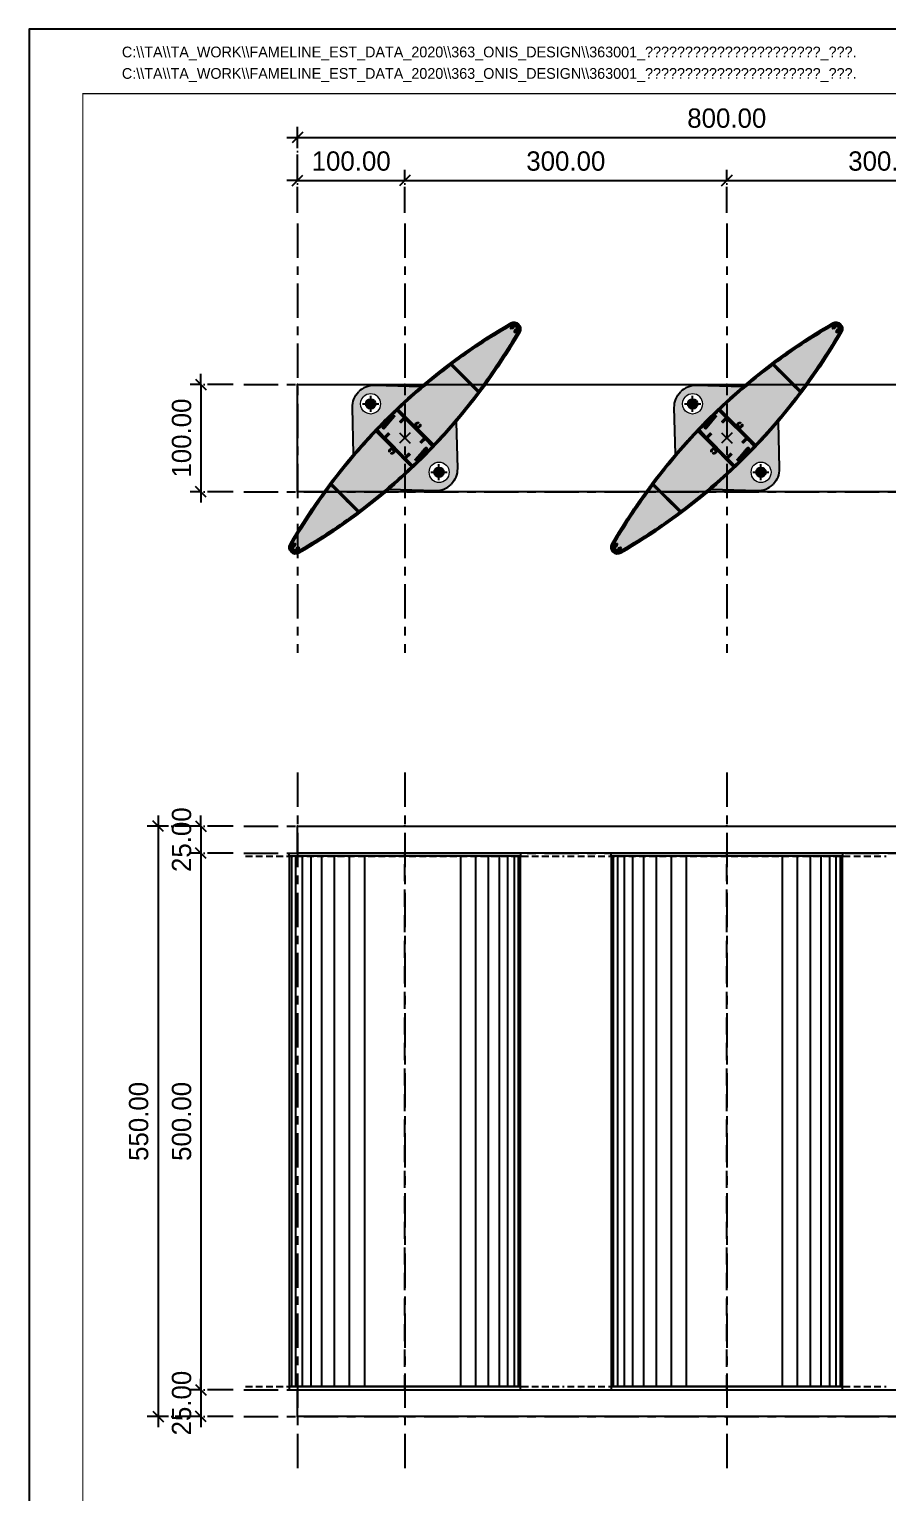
# Model space of a CAD drawing. Header units: millimetres. Extents: x -244126 to 368105, y -173968 to 259060.
# Drawn here: x -202266 to -201466, y 232754 to 234118 of the extents above; entities that cross this region are included whole.
import ezdxf
from ezdxf.enums import TextEntityAlignment as Align

# ---------------------------------------------------------------- set-up
doc = ezdxf.new("R2010")
doc.units = ezdxf.units.MM
doc.header["$MEASUREMENT"] = 0
for name, pattern in [('005_GG_TA_LINE', [13.75, 5, -1.25, 1.25, -1.25, 5]), ('ACAD_ISO04W100', [30, 24, -3, 0, -3]), ('CENTER', [2, 1.25, -0.25, 0.25, -0.25]), ('HIDDEN', [9.524999999999999, 6.35, -3.175]), ('TA_GL_032.00000', [88, 32, -8, 8, -8, 32]), ('TA_HL_003.00000', [19.5, 10.65, -8.85])]:
    doc.linetypes.add(name, pattern=pattern)
for name, color, linetype in [('000 - GRID', 8, 'CENTER'), ('000 - H A T C H', 8, 'Continuous'), ('000 - H I D D E N', 7, 'Continuous'), ('000 - L I N E 0.1', 1, 'Continuous'), ('000 - T E X T', 4, 'Continuous'), ('000 - TITLEBLOCK', 4, 'Continuous'), ('000 - WIPEOUT', 250, 'Continuous'), ('001 - ASCESSORIES', 1, 'Continuous'), ('002 - STRUCTURAL STEEL', 4, 'Continuous'), ('A03_SUN LOUVER', 7, 'Continuous'), ('A04_TUBE SERIES', 7, 'Continuous')]:
    doc.layers.add(name, color=color, linetype=linetype)
doc.styles.add('Cetury Gothic', font='GOTHIC.TTF')
doc.styles.add('CORDIA', font='cordia.shx')
doc.styles.add('TA', font='Cordia New.ttf', dxfattribs={"height": 4.5})
doc.dimstyles.new('DIM E-E', dxfattribs={"dimscale": 2, "dimtxt": 0.18, "dimasz": 0.1, "dimexe": 0.1, "dimexo": 0.1, "dimgap": 0.09, "dimtad": 1, "dimtoh": 1, "dimzin": 0, "dimdsep": 46, "dimtxsty": 'CORDIA', "dimblk": 'OBLIQUE', "dimcen": 0.1, "dimdle": 0.1, "dimclrd": 40, "dimclre": 140, "dimclrt": 3, "dimadec": 0, "dimazin": 0, "dimtfac": 1, "dimtix": 1, "dimtmove": 2, "dimatfit": 3, "dimfxl": 1, "dimtolj": 1, "dimtzin": 0, "dimarcsym": 0})

# ---------------------------------------------------------------- blocks, each defined once
blk = doc.blocks.new('A$Cfd196da9')
at = {"color": 0, "linetype": 'ByBlock', "const_width": 0.1}
blk.add_lwpolyline([(-143.5, -98.00000000003524), (96.5, -98.00000000003524), (96.5, 98.99999999999818), (-143.5, 98.99999999999818)], close=True, dxfattribs=at)
blk = doc.blocks.new('*U1673')
at = {"linetype": '005_GG_TA_LINE'}
blk.add_point((250, 1184.999999999815), dxfattribs=at)
at = {"layer": '000 - L I N E 0.1', "color": 21, "linetype": 'Continuous'}
blk.add_lwpolyline([(71.1971339030606, 2100), (0, 2100), (0, 2028.802866096939)], dxfattribs=at)
at = {"layer": '000 - TITLEBLOCK', "color": 250}
blk.add_lwpolyline([(0, 0), (2970, 0), (2970, 2100), (0, 2100)], close=True, dxfattribs=at)
at = {"layer": '000 - T E X T', "color": 3, "xscale": 10, "yscale": 10, "zscale": 10}
blk.add_blockref('A$Cfd196da9', (1485, 1050), dxfattribs=at)
at = {"color": 4, "style": 'TA'}
blk.add_attdef('PAPER_SIZE', text='', height=12.50998367345766, dxfattribs=at).set_placement((2842.995067850788, 49.87028139448739), align=Align.MIDDLE_RIGHT)
blk.add_attdef('SCALE_SIZE', text='', height=12.50998367345766, dxfattribs=at).set_placement((2867.554201128914, 50.13082263313663), align=Align.MIDDLE_LEFT)
at = {"layer": '000 - T E X T', "color": 250, "style": 'TA'}
for tag, height, p in [('SUPERLINK', 10, (86.32317634900346, 2078.826699316296)), ('NAMEFILE', 10, (86.32317634900346, 2058.824493454349)), ('SC', 200, (16.81878784194168, 1876.05266127201))]:
    blk.add_attdef(tag, text='', height=height, dxfattribs=at).set_placement(p, align=Align.MIDDLE_LEFT)
at = {"layer": '000 - T E X T', "color": 4, "style": 'TA'}
for tag, height, p in [('NAME_JOB_1', 10, (2618.32502490668, 1691.250219992789)), ('NAME_JOB_2', 10, (2618.32502490668, 1669.433742874417)), ('NAME_PROJECT_1', 15, (2469.03275000479, 1594.845360615163)), ('NAME_PROJECT_2', 15, (2469.03275000479, 1557.845360615165)), ('NAME_PROJECT_3', 15, (2469.03275000479, 1520.845360615167)), ('CODE_VALUE_1', 9.5, (2605.742611941994, 1445.609880454931)), ('CODE_VALUE_2', 9.5, (2605.742611941994, 1415.609880454931)), ('PART_NAME_VALUE_1', 9.5, (2605.742611941994, 1379.371725649899)), ('PART_NAME_VALUE_2', 9.5, (2605.742611941994, 1349.371725649899)), ('PART_NAME_VALUE_3', 9.5, (2605.742611941994, 1319.371725649899)), ('MATTERIAL_VALUE_1', 18, (2609.784307075206, 1284.517467701721)), ('SPEC_VALUE', 18, (2609.784307075206, 1243.42055443356)), ('THICKNESS_VALUE', 18, (2609.784307075206, 1202.642230684746)), ('COATING_VALUE_1', 18, (2609.784307075206, 1162.501056879041)), ('COATING_VALUE_2', 18, (2609.784307075206, 1122.359883073336)), ('NAME_TITLE_1', 12, (2472.532750004793, 388.0866898310524)), ('NAME_TITLE_2', 12, (2472.532750004793, 354.7866898310531)), ('NAME_TITLE_3', 12, (2472.532750004793, 321.4866898310538)), ('DRAWING_NO1', 12, (2473.054355479308, 164.5768913194888)), ('DRAWING_NO2', 12, (2473.054355479308, 124.5724795955948))]:
    blk.add_attdef(tag, text='', height=height, dxfattribs=at).set_placement(p, align=Align.MIDDLE_LEFT)
for tag, p in [('NAME_DAFT', (2767.054879494062, 681.0803760391218)), ('NAME_CHECKED', (2767.054879494062, 612.9758482325178)), ('NAME_DESIGNER', (2767.054879494062, 546.0563036077792)), ('NAME_DESIGN_MGR', (2767.054879494062, 475.5818094374445))]:
    blk.add_attdef(tag, text='', height=18, dxfattribs=at).set_placement(p, align=Align.MIDDLE_CENTER)
for tag, p, height in [('REV', (2767.631510525644, 251.2497692452098), 18.7649755101865), ('NAME_REMARK', (276.4294988200709, 86.51984632989297), 20)]:
    blk.add_attdef(tag, p, '', height=height, dxfattribs=at)
at = {"layer": '000 - T E X T', "color": 4, "style": 'Cetury Gothic'}
for tag, p in [('SHEET_NO.', (2807.894714310223, 169.9887181451186)), ('TOTAL_SHEET_NO.', (2804.829214300662, 88.19920715664921))]:
    blk.add_attdef(tag, text='', height=18, dxfattribs=at).set_placement(p, align=Align.CENTER)
blk = doc.blocks.new('*U4345')
at = {"color": 0}
blk.add_wipeout([(-107.752821345, 6.536993168992922e-13), (107.75282134499989, 6.536993168992922e-13), (107.75282134499989, 494.0000000000001), (-107.752821345, 494.0000000000001)], dxfattribs=at).dxf.layer = '000 - WIPEOUT'
at = {"layer": '000 - H I D D E N', "linetype": 'HIDDEN', "ltscale": 2.5}
blk.add_line((0, -29.17397355432513), (0, 523.1739735543251), dxfattribs=at)
at = {"layer": '001 - ASCESSORIES', "color": 0}
for points in [[(-107.752821345, 497), (107.752821345, 497), (107.752821345, 494), (-107.752821345, 494)], [(-107.752821345, -3), (107.752821345, -3), (107.752821345, 0), (-107.752821345, 9.494467844613544e-16)]]:
    blk.add_lwpolyline(points, close=True, dxfattribs=at)
at = {"layer": 'A03_SUN LOUVER', "color": 8}
for p, q in [((-105.752821345, 494), (-105.752821345, 1.295098541609561e-14)), ((-101.752821345, 494), (-101.752821345, 1.246112669643667e-14)), ((-95.752821345, 494), (-95.75282134500003, 1.172633861694826e-14)), ((-87.752821345, 494), (-87.75282134500003, 1.074662117763038e-14)), ((-77.752821345, 494), (-77.75282134500003, 9.521974378483025e-15)), ((-65.752821345, 494), (-65.75282134500003, 7.627193749789425e-15)), ((-51.752821345, 494), (-51.75282134500003, 5.416616349646891e-15)), ((-37.752821345, 494), (-37.75282134500003, 5.416616349646891e-15)), ((51.75282134500002, 494), (51.75282134500003, -9.212763510530194e-16)), ((65.75282134500003, 494), (65.75282134500003, -4.252044697167799e-16)), ((77.752821345, 494), (77.752821345, 0)), ((87.752821345, 494), (87.752821345, 0)), ((95.752821345, 494), (95.752821345, 0)), ((101.752821345, 494), (101.752821345, 0)), ((105.752821345, 494), (105.752821345, 0))]:
    blk.add_line(p, q, dxfattribs=at)
at = {"layer": 'A03_SUN LOUVER', "color": 0}
blk.add_lwpolyline([(-107.752821345, 9.494467844613544e-16), (107.752821345, 0), (107.752821345, 494), (-107.752821345, 494)], close=True, dxfattribs=at)
at = {"layer": 'Defpoints', "color": 250, "linetype": 'HIDDEN'}
for p, q in [((-148.4221927641624, 494), (148.4221927641624, 494)), ((-148.4221927641624, 9.494467844613544e-16), (148.4221927641624, 0))]:
    blk.add_line(p, q, dxfattribs=at)
blk = doc.blocks.new('*U4344')
at = {"color": 0}
blk.add_wipeout([(-107.7528213435944, 6.536993168992922e-13), (107.75282134359428, 6.536993168992922e-13), (107.75282134359428, 494.0000000000001), (-107.7528213435944, 494.0000000000001)], dxfattribs=at).dxf.layer = '000 - WIPEOUT'
at = {"layer": '000 - H I D D E N', "linetype": 'HIDDEN', "ltscale": 2.5}
blk.add_line((0, -29.17397355432513), (0, 523.1739735543251), dxfattribs=at)
at = {"layer": '001 - ASCESSORIES', "color": 0}
for points in [[(-107.7528213435944, 497), (107.7528213435944, 497), (107.7528213435944, 494), (-107.7528213435944, 494)], [(-107.7528213435944, -3), (107.7528213435944, -3), (107.7528213435944, 0), (-107.7528213435944, 9.494467842892169e-16)]]:
    blk.add_lwpolyline(points, close=True, dxfattribs=at)
at = {"layer": 'A03_SUN LOUVER', "color": 8}
for p, q in [((-105.7528213435944, 494), (-105.7528213435944, 1.295098541592348e-14)), ((-101.7528213435944, 494), (-101.7528213435944, 1.246112669626454e-14)), ((-95.75282134359439, 494), (-95.75282134359442, 1.172633861677612e-14)), ((-87.75282134359439, 494), (-87.75282134359442, 1.074662117745824e-14)), ((-77.75282134359439, 494), (-77.75282134359442, 9.521974378310887e-15)), ((-65.75282134359439, 494), (-65.75282134359442, 7.627193749617287e-15)), ((-51.75282134359439, 494), (-51.75282134359442, 5.416616349474753e-15)), ((-37.75282134359439, 494), (-37.75282134359442, 5.416616349474753e-15)), ((51.75282134359441, 494), (51.75282134359442, -9.212763510530194e-16)), ((65.75282134359442, 494), (65.75282134359442, -4.252044697167799e-16)), ((77.75282134359439, 494), (77.75282134359439, 0)), ((87.75282134359439, 494), (87.75282134359439, 0)), ((95.75282134359439, 494), (95.75282134359439, 0)), ((101.7528213435944, 494), (101.7528213435944, 0)), ((105.7528213435944, 494), (105.7528213435944, 0))]:
    blk.add_line(p, q, dxfattribs=at)
at = {"layer": 'A03_SUN LOUVER', "color": 0}
blk.add_lwpolyline([(-107.7528213435944, 9.494467842892169e-16), (107.7528213435944, 0), (107.7528213435944, 494), (-107.7528213435944, 494)], close=True, dxfattribs=at)
at = {"layer": 'Defpoints', "color": 250, "linetype": 'HIDDEN'}
for p, q in [((-148.4221927627568, 494), (148.4221927627568, 494)), ((-148.4221927627568, 9.494467842892169e-16), (148.4221927627568, 0))]:
    blk.add_line(p, q, dxfattribs=at)
blk = doc.blocks.new('000 - ASSCESSORIES_FAMELINE_AL.END_CAP_FOR_AF_300_TOP_VIEW_PART_1_of_4')
at = {"layer": '000 - H A T C H'}
h = blk.add_hatch(color=250, dxfattribs=at)
edge = h.paths.add_edge_path()
edge.add_line((44.26472835011374, 23.25153372617945), (14.52266582313227, 54.66245292382609))
edge.add_arc((-0.3262194707072616, 40.44413862827247), 20.55844974400425, 43.75724557493645, 89.09079801459133)
edge.add_line((0, 61), (0, 54.39999996224135))
edge.add_arc((0, 44.99999996876431), 9.399999993477032, -90, 90, ccw=False)
edge.add_line((0, 35.59999997528728), (0, 0))
edge.add_line((0, 0), (150, 0))
edge.add_arc((143.9253125867756, -0.05756107502707097), 6.074960118860481, 0.5428934427453079, 74.97374580631451)
edge.add_arc((5.427125415735645e-11, -536.1842101542244), 561.1842101368545, 74.97302848763162, 85.47596078445538)
at = {"layer": '001 - ASCESSORIES', "color": 0}
blk.add_lwpolyline([(150, 0, 0.3340455848577997), (145.5562401227216, 5.794662744228845, 0.04588564638147995), (44.26472835011373, 23.25153372617933), (14.52266582313314, 54.66245292382519, 0.2004257880829333), (0, 61)], format="xyb", dxfattribs=at)
at = {"layer": '001 - ASCESSORIES', "color": 8, "linetype": 'Continuous', "lineweight": 15}
for radius in [9.399999993477033, 4.499999996877314]:
    blk.add_arc((0, 44.99999996876431), radius, 270, 90, dxfattribs=at)
blk = doc.blocks.new('000 - ASSCESSORIES_FAMELINE_AL.END_CAP_FOR_AF_300_TOP_VIEW')
at = {"layer": '001 - ASCESSORIES', "color": 0}
blk.add_point((0, 0), dxfattribs=at)
at = {"layer": '001 - ASCESSORIES', "color": 0, "xscale": -1}
blk.add_blockref('000 - ASSCESSORIES_FAMELINE_AL.END_CAP_FOR_AF_300_TOP_VIEW_PART_1_of_4', (0, 0), dxfattribs=at)
at = {"layer": '001 - ASCESSORIES', "color": 0}
blk.add_blockref('000 - ASSCESSORIES_FAMELINE_AL.END_CAP_FOR_AF_300_TOP_VIEW_PART_1_of_4', (0, 0), dxfattribs=at)
at = {"layer": '001 - ASCESSORIES', "color": 0, "rotation": 180}
blk.add_blockref('000 - ASSCESSORIES_FAMELINE_AL.END_CAP_FOR_AF_300_TOP_VIEW_PART_1_of_4', (0, 0), dxfattribs=at)
at = {"layer": '001 - ASCESSORIES', "color": 0, "xscale": -1, "rotation": 180}
blk.add_blockref('000 - ASSCESSORIES_FAMELINE_AL.END_CAP_FOR_AF_300_TOP_VIEW_PART_1_of_4', (0, 0), dxfattribs=at)
blk = doc.blocks.new('000 - FAMELINE_AL.SUN_LV_AF_300_CUT_VIEW_PART_1_of_2')
at = {"layer": '000 - H A T C H'}
h = blk.add_hatch(dxfattribs=at)
h.set_pattern_fill('ANSI32', color=256, scale=0.1)
h.set_pattern_definition([(45, (1e-07, 0), (-0.6735192090801867, 0.6735192090801867), []), (45, (0.4490130999976489, 0), (-0.6735192090801867, 0.6735192090801867), [])])
edge = h.paths.add_edge_path()
edge.add_line((-12.69999989999709, -14.5), (-12.69999989999709, -22.96252179788644))
edge.add_arc((-12.39999989999619, -22.96252179788514), 0.3000000000009049, 180.0000000002476, 268.729579930849)
edge.add_arc((1.010724819394682e-07, 536.1842102674107), 559.5842103790587, 268.7295799305708, 269.2112908458474)
edge.add_arc((-7.700000101717837, -23.14700182279376), 0.1999999999846368, 269.2112906221153, 359.9999998045877)
edge.add_line((-7.500000101733201, -23.14700182347588), (-7.500000101733201, -21.33554905166602))
edge.add_arc((-7.300000101733083, -21.33554905166629), 0.2000000000001174, 94.99999999989979, 179.9999999999227, ccw=False)
edge.add_line((-7.317431250282277, -21.13631011204779), (6.384361544324896, -19.93755857253745))
edge.add_line((6.384361544324896, -19.93755857253745), (7.573502437872924, -19.93755857253745))
edge.add_arc((7.573502437872773, -20.13755857254167), 0.2000000000042164, 40.29714280170782, 89.99999999995669, ccw=False)
edge.add_arc((6.963341971657395, -20.65495996967756), 1.000000000185679, -102.31057074687902, 40.29714279829642, ccw=False)
edge.add_line((6.750131329593535, -21.63196622476607), (6.463341971552985, -21.13523248556703))
edge.add_line((6.463341971552985, -21.13523248556703), (-5.413028147479815, -22.17428023481989))
edge.add_arc((-5.40000010173248, -22.77413877649765), 0.599999999999801, 91.24418450716492, 271.0070075805223)
edge.add_line((-5.389455285913606, -23.37404610839076), (-0.6000001017317453, -23.80000011160882))
edge.add_arc((-0.6000001017549951, -24.40000011161049), 0.6000000000016641, -91.93687809869272, 89.99999999777981, ccw=False)
edge.add_arc((1.0000535155541e-07, 536.1842102123957), 561.1842103240335, 254.9671165591227, 269.93667071991433, ccw=False)
edge.add_arc((-143.9999998996585, -4.263800388132184e-12), 6.000000100977642, 105.0328834441222, 254.9671165619929, ccw=False)
edge.add_arc((1.003206904215403e-07, -536.1842102147752), 561.1842103264052, 90.0306457604641, 105.03288344091101, ccw=False)
edge.add_arc((-0.2999996984743082, 24.69991988105383), 0.3000000002147847, 4.1291173147328664e-08, 90.03064580192978, ccw=False)
edge.add_line((3.017404767684638e-07, 24.69991988127003), (3.017404767684638e-07, 24.20157889305665))
edge.add_arc((0.6000003017390402, 24.20157889305504), 0.5999999999985635, 179.9999999998463, 264.9177257110026)
edge.add_line((0.5468486145102022, 23.60393778156504), (4.182792874234258, 23.28057218916365))
edge.add_arc((4.137739819342601, 22.77399263906934), 0.5085790187658414, -85.0000000003829, 84.91772571131582, ccw=False)
edge.add_line((4.182065401465628, 22.26734891701381), (-6.163450113767646, 21.36223359109863))
edge.add_arc((-6.189596836592891, 21.66109200052944), 0.3000000000033566, 210.0000000003152, 275.0000000001255, ccw=False)
edge.add_line((-6.449404457730304, 21.51109200052633), (-7.422896813005388, 23.19723022065227))
edge.add_arc((-7.682704434144409, 23.04723022065147), 0.3000000000035955, 29.9999999997803, 90.78707816440158)
edge.add_arc((9.965100034037278e-08, -536.1842101817648), 559.584210293406, 90.78707816472217, 91.27042006943643)
edge.add_line((-12.40665125846939, 23.26244805454371), (-12.69999989999709, 14.5))
edge.add_arc((-12.399999899996, 14.50000000000182), 0.3000000000010914, 180.0000000003474, 270.0000000003474)
edge.add_line((-12.39999989999418, 14.20000000000073), (-7.799999899995634, 14.20000000000073))
edge.add_arc((-7.799999899996544, 14.10000000000127), 0.0999999999994543, -5.210836206970271e-10, 89.99999999947892, ccw=False)
edge.add_line((-7.699999899997089, 14.10000000000036), (-7.699999899997089, 12.80000000000109))
edge.add_arc((-7.799999899996544, 12.80000000000018), 0.0999999999994543, -89.99999999947892, 5.210836206970271e-10, ccw=False)
edge.add_line((-7.799999899995634, 12.70000000000073), (-12.39999989999418, 12.70000000000073))
edge.add_arc((-12.39999989999573, 12.39999999999936), 0.300000000001365, 89.99999999970484, 179.9999999996004)
edge.add_line((-12.69999989999709, 12.40000000000146), (-12.69999989999709, -12.39999999999964))
edge.add_arc((-12.39999989999509, -12.39999999999873), 0.3000000000020009, 180.0000000001737, 270.0000000001737)
edge.add_line((-12.39999989999418, -12.70000000000073), (-7.799999899995634, -12.69999999999891))
edge.add_arc((-7.799999899996453, -12.79999999999827), 0.09999999999936371, -5.729816621169448e-10, 89.99999999953081, ccw=False)
edge.add_line((-7.699999899997089, -12.79999999999927), (-7.699999899997089, -14.09999999999854))
edge.add_arc((-7.799999899996544, -14.09999999999945), 0.0999999999994543, -89.99999999947892, 5.210836206970271e-10, ccw=False)
edge.add_line((-7.799999899995634, -14.19999999999891), (-12.39999989999418, -14.19999999999891))
edge.add_arc((-12.39999989999509, -14.50000000000091), 0.3000000000020009, 89.9999999998263, 179.9999999998263)
edge = h.paths.add_edge_path(flags=16)
edge.add_arc((-78.03686660911126, 17.62900320166201), 0.3000000000013996, 98.02064417349526, 179.999999999255)
edge.add_line((-78.33686660911266, 17.62900320166591), (-78.33686660915632, -17.62900320165318))
edge.add_arc((-78.03686661012334, -17.62900320249094), 0.2999999990329769, 179.9999998399986, 261.9793556658627)
edge.add_arc((1.011249963767114e-07, 536.1842102251926), 559.5842103368594, 261.9793558258327, 268.4631431674327)
edge.add_arc((-14.9999998999993, -22.89881396002464), 0.3000000000022138, 268.463143167099, 359.9999999997374)
edge.add_line((-14.69999989999709, -22.89881396002602), (-14.69999989999709, -3.162277660168911))
edge.add_arc((-15.69999989999796, -3.162277660167817), 1.000000000000865, 359.9999999999374, 475.3769335251397)
edge.add_arc((-17.19999989999596, -9.003686685105095e-12), 2.499999999989634, 217.8374797629646, 295.3769335252099, ccw=False)
edge.add_arc((-18.93745850881503, -1.349532357017301), 0.299999999996024, 120.0000000009928, 217.8374797640897, ccw=False)
edge.add_line((-19.08745850881754, -1.089724735888012), (-18.91245427895122, -0.9886859966627526))
edge.add_arc((-18.76245427895245, -1.248493617795285), 0.2999999999969645, 38.626926558658226, 120.00000000006489, ccw=False)
edge.add_arc((-17.19999989999382, -2.733837969105814e-12), 1.700000000001968, 218.6269265584073, 501.3730734411999)
edge.add_arc((-18.76245427894987, 1.248493617802246), 0.3000000000027082, 239.9999999999994, 321.373073441406, ccw=False)
edge.add_line((-18.91245427895122, 0.9886859966645716), (-19.08745850881754, 1.089724735888012))
edge.add_arc((-18.93745850881736, 1.349532357021483), 0.299999999998478, 142.1625202368455, 239.9999999997925, ccw=False)
edge.add_arc((-17.19999989999893, 3.502309553482519e-12), 2.499999999997521, 64.62306647480051, 142.1625202369634, ccw=False)
edge.add_arc((-15.69999989999738, 3.162277660168726), 1.00000000000029, 244.6230664748082, 360.0000000000106)
edge.add_line((-14.69999989999709, 3.162277660168911), (-14.69999989999709, 22.89881396002602))
edge.add_arc((-14.9999998999993, 22.89881396002464), 0.3000000000022123, 2.625865944996915e-10, 91.53685683290105)
edge.add_arc((9.979628146083996e-08, -536.1842102099766), 559.5842103216132, 91.53685683247308, 98.02064417407306)
edge = h.paths.add_edge_path(flags=16)
edge.add_arc((-141.9130206551788, -3.965039364096049), 1.110763524366557, 122.0267026727237, 248.7928853530536, ccw=False)
edge.add_arc((-143.4475707621703, -1.260937655902352), 1.999999999982232, 298.212829105697, 320.9152797126032)
edge.add_arc((-142.0503845381477, -2.395781546196623), 0.1999999999997857, 320.9152797125727, 420.0000000002483)
edge.add_line((-141.9503845381485, -2.222576465439488), (-143.7690910978643, -1.172545743605951))
edge.add_arc((-144.9999998999922, -2.909563241174092e-12), 1.699999999999228, 43.60896063099341, 316.39103936936215, ccw=False)
edge.add_line((-143.7690910978716, 1.17254574360777), (-141.9503845381413, 2.22257646543585))
edge.add_arc((-142.0503845381398, 2.395781546197423), 0.200000000003344, 299.9999999989749, 399.0847202856335)
edge.add_arc((-143.447570762173, 1.260937655885139), 2.00000000000531, 39.084720287428, 61.78717089433421)
edge.add_arc((-141.9130206561253, 3.965039364300599), 1.110763524031073, 111.20711469428491, 237.97329737448348, ccw=False)
edge.add_arc((9.747067508669716e-08, -536.1842101997086), 559.5842103111183, 98.2379621871205, 104.73344099622571, ccw=False)
edge.add_arc((-80.13686660911428, 17.32903309062183), 0.3000000000016116, 3.8608050090260804e-10, 98.23796218753728, ccw=False)
edge.add_line((-79.83686660911266, 17.32903309062385), (-79.83686660915632, -17.32903309061476))
edge.add_arc((-80.13686660915397, -17.32903309061443), 0.2999999999976524, 261.7620378129924, 359.9999999999376, ccw=False)
edge.add_arc((9.431794012471073e-08, 536.1842101843636), 559.5842102954743, 255.2665590038648, 261.76203781297, ccw=False)
blk.add_point((-6.410457193851516e-10, -3.274180926382542e-10))
at = {"layer": 'A03_SUN LOUVER', "color": 0}
for points in [[(-12.69999989999709, -14.5), (-12.69999989999709, -22.96252179788644, 0.4077340483819051), (-12.40665125887684, -23.26244805453098, 0.002101863473810399), (-7.702753129867085, -23.34698287397077, 0.4182511765308896), (-7.500000101733201, -23.14700182347588), (-7.500000101733201, -21.33554905166602, -0.3888787318531037), (-7.317431250282277, -21.13631011204779), (6.384361544324896, -19.93755857253745), (7.573502437872924, -19.93755857253745, -0.2203348001535735), (7.726042554385606, -20.00820822327296, -0.7173014346399149), (6.750131329593535, -21.63196622476607), (6.463341971552985, -21.13523248556703), (-5.413028147479815, -22.17428023481989, 0.9979323798598794), (-5.389455285913606, -23.37404610839076), (-0.6000001017317457, -23.80000011160882, -1.017046923230914), (-0.6202791788681109, -24.99965731287921, -0.06541004824665045), (-145.5562401501309, -5.794662845635685, -0.7668711655260156), (-145.5562401507494, 5.794662845461062, -0.06555326848878645), (-0.3001601595104487, 24.99991983835571, -0.4143702306790109), (3.017404767684638e-07, 24.69991988127003), (3.017404767684638e-07, 24.20157889305665, 0.3884655114578036), (0.5468486145102022, 23.60393778156504), (4.182792874234258, 23.28057218916365, -0.915670971886964), (4.182065401465628, 22.26734891701381), (-6.163450113767646, 21.36223359109863, -0.2914734195851912), (-6.449404457730304, 21.51109200052633), (-7.422896813005388, 23.19723022065227, 0.2716334435158138), (-7.686825436162359, 23.34720191489032, 0.002108980039294419), (-12.40665125846939, 23.26244805454371), (-12.69999989999709, 14.5, 0.414213562373095), (-12.39999989999418, 14.20000000000073), (-7.799999899995634, 14.20000000000073, -0.414213562373095), (-7.699999899997089, 14.10000000000036), (-7.699999899997089, 12.80000000000109, -0.414213562373095), (-7.799999899995634, 12.70000000000073), (-12.39999989999418, 12.70000000000073, 0.4142135623725622), (-12.69999989999709, 12.40000000000146), (-12.69999989999709, -12.39999999999964, 0.414213562373095), (-12.39999989999418, -12.70000000000073), (-7.799999899995634, -12.69999999999891, -0.4142135623736278), (-7.699999899997089, -12.79999999999927), (-7.699999899997089, -14.09999999999854, -0.414213562373095), (-7.799999899995634, -14.19999999999891), (-12.39999989999418, -14.19999999999891, 0.414213562373095)], [(-142.314828627569, -5.000580749259825, -0.6174087660379708), (-142.5020745905866, -3.023332898023, 0.09938340767067787), (-141.8951416243661, -2.521875311786062, 0.4614546159246116), (-141.9503845381485, -2.222576465439488), (-143.7690910978643, -1.172545743605951, -2.499611480493453), (-143.7690910978716, 1.17254574360777), (-141.9503845381413, 2.22257646543585, 0.4614546159191981), (-141.8951416243516, 2.521875311784243, 0.09938340767067784), (-142.5020745905793, 3.023332898026638, -0.6174087660371858), (-142.3148286292497, 5.00058074881963, -0.02834946401474949), (-80.17985201719497, 17.62593754443333, -0.4569807975653656), (-79.83686660911266, 17.32903309062385), (-79.83686660915632, -17.32903309061476, -0.4569807975642661), (-80.17985201723135, -17.62593754442241, -0.02834946401474949)], [(-78.0787255773765, 17.92606855941449, 0.3737820138691924), (-78.33686660911266, 17.62900320166591), (-78.33686660915632, -17.62900320165318, 0.3737820138697105), (-78.07872557908635, -17.92606855916711, 0.02829840943868344), (-15.00804589864932, -23.19870604379321, 0.4220919004688908), (-14.69999989999709, -22.89881396002602), (-14.69999989999709, -3.162277660168911, 0.5507604245865321), (-16.12857132856956, -2.258769757261689, -0.3518586728565229), (-19.17438468273834, -1.533559496612725, -0.4548701274340908), (-19.08745850881754, -1.089724735888012), (-18.91245427895122, -0.9886859966627526, -0.3707699816195648), (-18.5280861221116, -1.061219575127325, 2.853402154542438), (-18.52808612210432, 1.061219575130963, -0.3707699816195648), (-18.91245427895122, 0.9886859966645716), (-19.08745850881754, 1.089724735888012, -0.4548701274333012), (-19.17438468274562, 1.533559496614544, -0.3518586728561191), (-16.12857132856956, 2.258769757263508, 0.5507604245865323), (-14.69999989999709, 3.162277660168911), (-14.69999989999709, 22.89881396002602, 0.4220919004688907), (-15.00804589864932, 23.19870604379321, 0.02829840943868338)]]:
    blk.add_lwpolyline(points, format="xyb", close=True, dxfattribs=at)
blk = doc.blocks.new('000 - FAMELINE_AL.SUN_LV_AF_300_CUT_VIEW')
at = {"layer": 'Defpoints', "color": 250}
for p, q in [((6.923684722735746, 0), (-6.923684722735746, 0)), ((0, 6.923684722735746), (0, -6.923684722735746))]:
    blk.add_line(p, q, dxfattribs=at)
at = {"layer": 'A03_SUN LOUVER', "color": 0}
blk.add_blockref('000 - FAMELINE_AL.SUN_LV_AF_300_CUT_VIEW_PART_1_of_2', (-1.000078668766946e-07, 3.274180926382542e-10), dxfattribs=at)
at = {"layer": 'A03_SUN LOUVER', "color": 0, "rotation": 180}
blk.add_blockref('000 - FAMELINE_AL.SUN_LV_AF_300_CUT_VIEW_PART_1_of_2', (1.000078677246014e-07, -3.274180926382419e-10), dxfattribs=at)
blk = doc.blocks.new('*U4342')
at = {"layer": '001 - ASCESSORIES', "color": 0, "rotation": 45.00000000000006}
for p in [(-300.0000000294792, 7.18180040511557e-08), (-2.947922439489048e-08, 7.116896589460299e-08), (299.9999999705208, 7.051992773805029e-08)]:
    blk.add_blockref('000 - ASSCESSORIES_FAMELINE_AL.END_CAP_FOR_AF_300_TOP_VIEW', p, dxfattribs=at)
at = {"layer": 'A03_SUN LOUVER', "color": 3, "rotation": 45.00000000000006}
for p in [(-300.0000000294785, 7.18185667722929e-08), (-2.947854227386415e-08, 7.116952861574019e-08), (299.9999999705215, 7.052049045918748e-08)]:
    blk.add_blockref('000 - FAMELINE_AL.SUN_LV_AF_300_CUT_VIEW', p, dxfattribs=at)
blk = doc.blocks.new('*U4343')
at = {"color": 0}
blk.add_wipeout([(799.9999999999997, 50.00000000001891), (800.0000000000002, -49.99999999998098), (3.410605131648481e-13, -49.999999999999986), (-2.2737367544323206e-13, 50.000000000000014)], dxfattribs=at).dxf.layer = '000 - WIPEOUT'
at = {"layer": '002 - STRUCTURAL STEEL', "color": 0, "linetype": 'ByBlock'}
blk.add_lwpolyline([(799.9999999999998, 50.00000000001899), (800.0000000000002, -49.99999999998101), (2.879851239633739e-13, -50), (-2.83821324846273e-13, 50)], close=True, dxfattribs=at)
blk = doc.blocks.new('*U4358')
at = {"color": 0}
blk.add_wipeout([(799.9999999999998, 12.500000000018904), (799.9999999999998, -12.499999999980925), (1.1368683772161603e-13, -12.499999999999932), (-5.684341886080802e-14, 12.50000000000001)], dxfattribs=at).dxf.layer = '000 - WIPEOUT'
at = {"layer": '002 - STRUCTURAL STEEL', "color": 0, "linetype": 'ByBlock'}
blk.add_lwpolyline([(800, 12.50000000001899), (800, -12.49999999998101), (7.199628099084349e-14, -12.5), (-7.242490737054506e-14, 12.5)], close=True, dxfattribs=at)
blk = doc.blocks.new('*U3065')
at = {"color": 3}
blk.add_point((0, -100.00000000002), dxfattribs=at)
at = {"layer": '000 - GRID', "color": 0, "linetype": 'ByBlock'}
blk.add_line((0, 150), (1.964364533192592e-14, -250.00000000002), dxfattribs=at)
at = {"layer": '000 - GRID', "color": 0}
blk.add_point((0, 0), dxfattribs=at)
at = {"style": 'TA', "flags": 1}
blk.add_attdef('LOCATION', (6, 6), '', height=4.5, dxfattribs=at)
blk = doc.blocks.new('*U4357')
at = {"color": 3}
blk.add_point((0, -550.0000000001364), dxfattribs=at)
at = {"layer": '000 - GRID', "color": 0, "linetype": 'ByBlock'}
blk.add_line((0, 49.99999999999999), (3.189011332339945e-14, -600.0000000001364), dxfattribs=at)
at = {"layer": '000 - GRID', "color": 0}
blk.add_point((0, 0), dxfattribs=at)
at = {"style": 'TA', "flags": 1}
blk.add_attdef('LOCATION', (6, 6), '', height=4.5, dxfattribs=at)
blk = doc.blocks.new('*U4346')
at = {"color": 3}
blk.add_point((0, -800.0000000000198), dxfattribs=at)
at = {"layer": '000 - GRID', "color": 0, "linetype": 'ByBlock'}
blk.add_line((0, 49.99999999999999), (3.189011332339945e-14, -850.0000000000198), dxfattribs=at)
at = {"layer": '000 - GRID', "color": 0}
blk.add_point((0, 0), dxfattribs=at)
at = {"style": 'TA', "flags": 1}
blk.add_attdef('LOCATION', (6, 6), '', height=4.5, dxfattribs=at)
blk = doc.blocks.new('_Oblique')
at = {"color": 0, "linetype": 'ByBlock', "lineweight": -2}
blk.add_line((-0.5, -0.5), (0.5, 0.5), dxfattribs=at)
blk = doc.blocks.new('*D4347')
at = {"layer": 'A04_TUBE SERIES', "color": 140, "linetype": 'ACAD_ISO04W100', "lineweight": -2, "transparency": 16777216}
for p, q in [((-202076.0588603045, 233787.1069265016), (-202116.0588603046, 233787.1069265016)), ((-202076.0588603045, 233687.1069265016), (-202116.0588603046, 233687.1069265016))]:
    blk.add_line(p, q, dxfattribs=at)
at = {"layer": 'A04_TUBE SERIES', "color": 40, "lineweight": -2, "transparency": 16777216}
for p, q in [((-202106.0588603046, 233787.1069265016), (-202106.0588603046, 233797.1069265016)), ((-202106.0588603046, 233787.1069265016), (-202106.0588603046, 233687.1069265016)), ((-202106.0588603046, 233687.1069265016), (-202106.0588603046, 233677.1069265016))]:
    blk.add_line(p, q, dxfattribs=at)
at = {"layer": 'Defpoints', "color": 0, "transparency": 16777216}
for p in [(-202066.0588603045, 233787.1069265016), (-202106.0588603046, 233687.1069265016), (-202066.0588603045, 233687.1069265016)]:
    blk.add_point(p, dxfattribs=at)
at = {"layer": 'A04_TUBE SERIES', "color": 40, "lineweight": -2, "transparency": 16777216, "xscale": 10, "yscale": 10, "zscale": 10}
for p, rotation in [((-202106.0588603046, 233787.1069265016), 270), ((-202106.0588603046, 233687.1069265016), 90)]:
    blk.add_blockref('_Oblique', p, dxfattribs=dict(at, rotation=rotation))
at = {"layer": 'A04_TUBE SERIES', "color": 3, "transparency": 16777216, "insert": (-202124.0588603045, 233737.1069265016), "char_height": 18, "attachment_point": 5, "rotation": 90, "style": 'CORDIA'}
blk.add_mtext('\\A1;100.00', dxfattribs=at)
blk = doc.blocks.new('*D4348')
at = {"layer": 'A04_TUBE SERIES', "color": 40, "lineweight": -2, "transparency": 16777216}
for p, q in [((-202106.0588603047, 233375.3659969071), (-202106.0588603047, 233385.3659969071)), ((-202106.0588603047, 233375.3659969071), (-202106.0588603047, 233350.3659969071)), ((-202106.0588603047, 233350.3659969071), (-202106.0588603047, 233340.3659969071))]:
    blk.add_line(p, q, dxfattribs=at)
at = {"layer": 'A04_TUBE SERIES', "color": 140, "linetype": 'ACAD_ISO04W100', "lineweight": -2, "transparency": 16777216}
for p, q in [((-202076.0588603045, 233375.3659969071), (-202116.0588603047, 233375.3659969071)), ((-202076.0588603045, 233350.3659969071), (-202116.0588603047, 233350.3659969071))]:
    blk.add_line(p, q, dxfattribs=at)
at = {"layer": 'Defpoints', "color": 0, "transparency": 16777216}
for p in [(-202066.0588603045, 233375.3659969071), (-202106.0588603047, 233350.3659969071), (-202066.0588603045, 233350.3659969071)]:
    blk.add_point(p, dxfattribs=at)
at = {"layer": 'A04_TUBE SERIES', "color": 40, "lineweight": -2, "transparency": 16777216, "xscale": 10, "yscale": 10, "zscale": 10}
for p, rotation in [((-202106.0588603047, 233375.3659969071), 270), ((-202106.0588603047, 233350.3659969071), 90)]:
    blk.add_blockref('_Oblique', p, dxfattribs=dict(at, rotation=rotation))
at = {"layer": 'A04_TUBE SERIES', "color": 3, "transparency": 16777216, "insert": (-202124.0588603046, 233362.8659969071), "char_height": 18, "attachment_point": 5, "rotation": 90, "style": 'CORDIA'}
blk.add_mtext('\\A1;25.00', dxfattribs=at)
blk = doc.blocks.new('*D4349')
at = {"layer": 'A04_TUBE SERIES', "color": 140, "linetype": 'ACAD_ISO04W100', "lineweight": -2, "transparency": 16777216}
for p, q in [((-202076.0588603045, 233350.3659969071), (-202116.0588603046, 233350.3659969071)), ((-202076.0588603045, 232850.3659969071), (-202116.0588603046, 232850.3659969071))]:
    blk.add_line(p, q, dxfattribs=at)
at = {"layer": 'A04_TUBE SERIES', "color": 40, "lineweight": -2, "transparency": 16777216}
blk.add_line((-202106.0588603046, 233360.3659969071), (-202106.0588603046, 232840.3659969071), dxfattribs=at)
at = {"layer": 'Defpoints', "color": 0, "transparency": 16777216}
for p in [(-202066.0588603045, 233350.3659969071), (-202106.0588603046, 232850.3659969071), (-202066.0588603045, 232850.3659969071)]:
    blk.add_point(p, dxfattribs=at)
at = {"layer": 'A04_TUBE SERIES', "color": 40, "lineweight": -2, "transparency": 16777216, "xscale": 10, "yscale": 10, "zscale": 10}
for p, rotation in [((-202106.0588603046, 233350.3659969071), 90), ((-202106.0588603046, 232850.3659969071), 270)]:
    blk.add_blockref('_Oblique', p, dxfattribs=dict(at, rotation=rotation))
at = {"layer": 'A04_TUBE SERIES', "color": 3, "transparency": 16777216, "insert": (-202124.0588603045, 233100.3659969071), "char_height": 18, "attachment_point": 5, "rotation": 90, "style": 'CORDIA'}
blk.add_mtext('\\A1;500.00', dxfattribs=at)
blk = doc.blocks.new('*D4350')
at = {"layer": 'A04_TUBE SERIES', "color": 40, "lineweight": -2, "transparency": 16777216}
for p, q in [((-202106.0588603047, 232850.3659969071), (-202106.0588603047, 232860.3659969071)), ((-202106.0588603047, 232850.3659969071), (-202106.0588603047, 232825.3659969071)), ((-202106.0588603047, 232825.3659969071), (-202106.0588603047, 232815.3659969071))]:
    blk.add_line(p, q, dxfattribs=at)
at = {"layer": 'A04_TUBE SERIES', "color": 140, "linetype": 'ACAD_ISO04W100', "lineweight": -2, "transparency": 16777216}
for p, q in [((-202076.0588603045, 232850.3659969071), (-202116.0588603047, 232850.3659969071)), ((-202076.0588603045, 232825.3659969071), (-202116.0588603047, 232825.3659969071))]:
    blk.add_line(p, q, dxfattribs=at)
at = {"layer": 'Defpoints', "color": 0, "transparency": 16777216}
for p in [(-202066.0588603045, 232850.3659969071), (-202106.0588603047, 232825.3659969071), (-202066.0588603045, 232825.3659969071)]:
    blk.add_point(p, dxfattribs=at)
at = {"layer": 'A04_TUBE SERIES', "color": 40, "lineweight": -2, "transparency": 16777216, "xscale": 10, "yscale": 10, "zscale": 10}
for p, rotation in [((-202106.0588603047, 232850.3659969071), 270), ((-202106.0588603047, 232825.3659969071), 90)]:
    blk.add_blockref('_Oblique', p, dxfattribs=dict(at, rotation=rotation))
at = {"layer": 'A04_TUBE SERIES', "color": 3, "transparency": 16777216, "insert": (-202124.0588603046, 232837.8659969071), "char_height": 18, "attachment_point": 5, "rotation": 90, "style": 'CORDIA'}
blk.add_mtext('\\A1;25.00', dxfattribs=at)
blk = doc.blocks.new('*D4351')
at = {"layer": 'A04_TUBE SERIES', "color": 40, "lineweight": -2, "transparency": 16777216}
blk.add_line((-202146.0588603048, 233385.3659969071), (-202146.0588603048, 232815.3659969071), dxfattribs=at)
at = {"layer": 'A04_TUBE SERIES', "color": 140, "linetype": 'ACAD_ISO04W100', "lineweight": -2, "transparency": 16777216}
for p, q in [((-202076.0588603045, 233375.3659969071), (-202156.0588603048, 233375.3659969071)), ((-202076.0588603045, 232825.3659969071), (-202156.0588603048, 232825.3659969071))]:
    blk.add_line(p, q, dxfattribs=at)
at = {"layer": 'Defpoints', "color": 0, "transparency": 16777216}
for p in [(-202066.0588603045, 233375.3659969071), (-202146.0588603048, 232825.3659969071), (-202066.0588603045, 232825.3659969071)]:
    blk.add_point(p, dxfattribs=at)
at = {"layer": 'A04_TUBE SERIES', "color": 40, "lineweight": -2, "transparency": 16777216, "xscale": 10, "yscale": 10, "zscale": 10}
for p, rotation in [((-202146.0588603048, 233375.3659969071), 90), ((-202146.0588603048, 232825.3659969071), 270)]:
    blk.add_blockref('_Oblique', p, dxfattribs=dict(at, rotation=rotation))
at = {"layer": 'A04_TUBE SERIES', "color": 3, "transparency": 16777216, "insert": (-202164.0588603047, 233100.3659969071), "char_height": 18, "attachment_point": 5, "rotation": 90, "style": 'CORDIA'}
blk.add_mtext('\\A1;550.00', dxfattribs=at)
blk = doc.blocks.new('*D4352')
at = {"layer": 'A04_TUBE SERIES', "color": 40, "lineweight": -2, "transparency": 16777216}
blk.add_line((-201926.058860405, 233977.1069266439), (-201606.0588602627, 233977.1069266439), dxfattribs=at)
at = {"layer": 'A04_TUBE SERIES', "color": 140, "linetype": 'ACAD_ISO04W100', "lineweight": -2, "transparency": 16777216}
for p, q in [((-201916.058860405, 233947.1069265015), (-201916.058860405, 233987.1069266439)), ((-201616.0588602627, 233947.1069266432), (-201616.0588602627, 233987.1069266439))]:
    blk.add_line(p, q, dxfattribs=at)
at = {"layer": 'Defpoints', "color": 0, "transparency": 16777216}
for p in [(-201616.0588602627, 233977.1069266439), (-201916.058860405, 233937.1069265015), (-201616.0588602627, 233937.1069266432)]:
    blk.add_point(p, dxfattribs=at)
at = {"layer": 'A04_TUBE SERIES', "color": 40, "lineweight": -2, "transparency": 16777216, "xscale": 10, "yscale": 10, "zscale": 10, "rotation": 180}
blk.add_blockref('_Oblique', (-201916.058860405, 233977.1069266439), dxfattribs=at)
at = {"layer": 'A04_TUBE SERIES', "color": 40, "lineweight": -2, "transparency": 16777216, "xscale": 10, "yscale": 10, "zscale": 10}
blk.add_blockref('_Oblique', (-201616.0588602627, 233977.1069266439), dxfattribs=at)
at = {"layer": 'A04_TUBE SERIES', "color": 3, "transparency": 16777216, "insert": (-201766.0588603338, 233995.1069266439), "char_height": 18, "attachment_point": 5, "style": 'CORDIA'}
blk.add_mtext('\\A1;300.00', dxfattribs=at)
blk = doc.blocks.new('*D4353')
at = {"layer": 'A04_TUBE SERIES', "color": 40, "lineweight": -2, "transparency": 16777216}
blk.add_line((-201626.0588602627, 233977.1069266439), (-201306.0588602627, 233977.1069266439), dxfattribs=at)
at = {"layer": 'A04_TUBE SERIES', "color": 140, "linetype": 'ACAD_ISO04W100', "lineweight": -2, "transparency": 16777216}
for p, q in [((-201616.0588602627, 233947.1069266432), (-201616.0588602627, 233987.1069266439)), ((-201316.0588602627, 233947.1069266426), (-201316.0588602627, 233987.1069266439))]:
    blk.add_line(p, q, dxfattribs=at)
at = {"layer": 'Defpoints', "color": 0, "transparency": 16777216}
for p in [(-201316.0588602627, 233977.1069266439), (-201616.0588602627, 233937.1069266432), (-201316.0588602627, 233937.1069266426)]:
    blk.add_point(p, dxfattribs=at)
at = {"layer": 'A04_TUBE SERIES', "color": 40, "lineweight": -2, "transparency": 16777216, "xscale": 10, "yscale": 10, "zscale": 10, "rotation": 180}
blk.add_blockref('_Oblique', (-201616.0588602627, 233977.1069266439), dxfattribs=at)
at = {"layer": 'A04_TUBE SERIES', "color": 40, "lineweight": -2, "transparency": 16777216, "xscale": 10, "yscale": 10, "zscale": 10}
blk.add_blockref('_Oblique', (-201316.0588602627, 233977.1069266439), dxfattribs=at)
at = {"layer": 'A04_TUBE SERIES', "color": 3, "transparency": 16777216, "insert": (-201466.0588602627, 233995.1069266439), "char_height": 18, "attachment_point": 5, "style": 'CORDIA'}
blk.add_mtext('\\A1;300.00', dxfattribs=at)
blk = doc.blocks.new('*D4355')
at = {"layer": 'A04_TUBE SERIES', "color": 40, "lineweight": -2, "transparency": 16777216}
for p, q in [((-202016.0588603044, 233977.1069265015), (-202026.0588603044, 233977.1069265015)), ((-202016.0588603044, 233977.1069265015), (-201916.058860405, 233977.1069265015)), ((-201916.058860405, 233977.1069265015), (-201906.058860405, 233977.1069265015))]:
    blk.add_line(p, q, dxfattribs=at)
at = {"layer": 'A04_TUBE SERIES', "color": 140, "linetype": 'ACAD_ISO04W100', "lineweight": -2, "transparency": 16777216}
for p, q in [((-202016.0588603044, 233947.1069265015), (-202016.0588603044, 233987.1069265015)), ((-201916.058860405, 233947.1069265015), (-201916.058860405, 233987.1069265015))]:
    blk.add_line(p, q, dxfattribs=at)
at = {"layer": 'Defpoints', "color": 0, "transparency": 16777216}
for p in [(-201916.058860405, 233977.1069265015), (-202016.0588603044, 233937.1069265015), (-201916.058860405, 233937.1069265015)]:
    blk.add_point(p, dxfattribs=at)
at = {"layer": 'A04_TUBE SERIES', "color": 40, "lineweight": -2, "transparency": 16777216, "xscale": 10, "yscale": 10, "zscale": 10}
blk.add_blockref('_Oblique', (-202016.0588603044, 233977.1069265015), dxfattribs=at)
at = {"layer": 'A04_TUBE SERIES', "color": 40, "lineweight": -2, "transparency": 16777216, "xscale": 10, "yscale": 10, "zscale": 10, "rotation": 180}
blk.add_blockref('_Oblique', (-201916.058860405, 233977.1069265015), dxfattribs=at)
at = {"layer": 'A04_TUBE SERIES', "color": 3, "transparency": 16777216, "insert": (-201966.0588603547, 233995.1069265015), "char_height": 18, "attachment_point": 5, "style": 'CORDIA'}
blk.add_mtext('\\A1;100.00', dxfattribs=at)
blk = doc.blocks.new('*D4356')
at = {"layer": 'A04_TUBE SERIES', "color": 40, "lineweight": -2, "transparency": 16777216}
blk.add_line((-202026.0588603044, 234017.1069266439), (-201206.0588603044, 234017.1069266439), dxfattribs=at)
at = {"layer": 'A04_TUBE SERIES', "color": 140, "linetype": 'ACAD_ISO04W100', "lineweight": -2, "transparency": 16777216}
for p, q in [((-202016.0588603044, 233947.1069265015), (-202016.0588603044, 234027.1069266439)), ((-201216.0588603044, 233947.1069266439), (-201216.0588603044, 234027.1069266439))]:
    blk.add_line(p, q, dxfattribs=at)
at = {"layer": 'Defpoints', "color": 0, "transparency": 16777216}
for p in [(-201216.0588603044, 234017.1069266439), (-202016.0588603044, 233937.1069265015), (-201216.0588603044, 233937.1069266439)]:
    blk.add_point(p, dxfattribs=at)
at = {"layer": 'A04_TUBE SERIES', "color": 40, "lineweight": -2, "transparency": 16777216, "xscale": 10, "yscale": 10, "zscale": 10, "rotation": 180}
blk.add_blockref('_Oblique', (-202016.0588603044, 234017.1069266439), dxfattribs=at)
at = {"layer": 'A04_TUBE SERIES', "color": 40, "lineweight": -2, "transparency": 16777216, "xscale": 10, "yscale": 10, "zscale": 10}
blk.add_blockref('_Oblique', (-201216.0588603044, 234017.1069266439), dxfattribs=at)
at = {"layer": 'A04_TUBE SERIES', "color": 3, "transparency": 16777216, "insert": (-201616.0588603044, 234035.1069266439), "char_height": 18, "attachment_point": 5, "style": 'CORDIA'}
blk.add_mtext('\\A1;800.00', dxfattribs=at)
blk = doc.blocks.new('000 - DYNAMIC_VIEW_ASSCESSORIES_PHILLIPS_HEAD_SELF_DRILLING_SCREW_No.8_TOP_VIEW')
at = {"layer": '000 - H A T C H'}
h = blk.add_hatch(color=250, dxfattribs=at)
h.dxf.hatch_style = 1
edge = h.paths.add_edge_path()
edge.add_arc((0, 0), 4.49999999969819, 0, 360)
at = {"layer": '001 - ASCESSORIES', "color": 0}
for p, q in [((-1.096401673748915, 0.5964016736470512), (-3.955288238103094, 0.5964016736470512)), ((-0.5964016736470512, 3.955288237648347), (-0.5964016736470512, 1.096401673521541)), ((0.5964016736470512, 1.096401673521541), (0.5964016736470512, 3.955288237648347)), ((3.955288237648347, 0.5964016736470512), (1.096401673294167, 0.5964016736470512)), ((-3.955288238103094, -0.5964016736470512), (-1.096401673748915, -0.5964016736470512)), ((-0.5964016736470512, -1.096401673748915), (-0.5964016736470512, -3.95528823787572)), ((0.5964016736470512, -3.95528823787572), (0.5964016736470512, -1.096401673748915)), ((1.096401673294167, -0.5964016736470512), (3.955288237648347, -0.5964016736470512))]:
    blk.add_line(p, q, dxfattribs=at)
blk.add_circle((0, 0), 4.49999999969819, dxfattribs=at)
for centre, radius, start, end in [((0, 0), 4, 171.4252019012983, 188.5747980987017), ((-1.096401673748915, 1.096401673521541), 0.5, 270, 0), ((0, 0), 4, 81.42520190129832, 98.5747980987017), ((1.096401673294167, 1.096401673521541), 0.5, 180, 270), ((0, 0), 4, 351.4252019012982, 8.574798098701793), ((-1.096401673748915, -1.096401673748915), 0.5, 0, 90), ((0, 0), 4, 261.4252019012983, 278.5747980987017), ((1.096401673294167, -1.096401673748915), 0.5, 90, 180)]:
    blk.add_arc(centre, radius, start, end, dxfattribs=at)
at = {"layer": 'Defpoints', "color": 250, "linetype": 'HIDDEN'}
for p, q in [((-7.500000000163709, 0), (7.499999999708962, 0)), ((0, 7.500000000163709), (0, -7.499999999708962))]:
    blk.add_line(p, q, dxfattribs=at)
blk = doc.blocks.new('*U4801')
at = {"layer": '001 - ASCESSORIES', "color": 0, "linetype": 'ByBlock'}
blk.add_blockref('000 - DYNAMIC_VIEW_ASSCESSORIES_PHILLIPS_HEAD_SELF_DRILLING_SCREW_No.8_TOP_VIEW', (0, 0), dxfattribs=at)

msp = doc.modelspace()

# ---------------------------------------------------------------- block references
at = {"layer": 'A04_TUBE SERIES', "color": 1}
msp.add_blockref('*U4343', (-202016.0588603044, 233737.1069265015), dxfattribs=at)

# ---------------------------------------------------------------- dimensions: what is measured, and where the dimension line sits
at = {"layer": 'A04_TUBE SERIES', "color": 3}
for base, p1, p2, picture, middle in [((-201216.0588603044, 234017.1069266439), (-202016.0588603044, 233937.1069265015), (-201216.0588603044, 233937.1069266439), '*D4356', (-201616.0588603044, 234035.1069266439)), ((-201916.058860405, 233977.1069265015), (-202016.0588603044, 233937.1069265015), (-201916.058860405, 233937.1069265015), '*D4355', (-201966.0588603547, 233995.1069265015)), ((-201616.0588602627, 233977.1069266439), (-201916.058860405, 233937.1069265015), (-201616.0588602627, 233937.1069266432), '*D4352', (-201766.0588603338, 233995.1069266439)), ((-201316.0588602627, 233977.1069266439), (-201616.0588602627, 233937.1069266432), (-201316.0588602627, 233937.1069266426), '*D4353', (-201466.0588602627, 233995.1069266439))]:
    dim = msp.add_linear_dim(base=base, p1=p1, p2=p2, dimstyle='DIM E-E', override={"dimscale": 100}, dxfattribs=at)
    dim.commit()
    dim.dimension.update_dxf_attribs({"geometry": picture, "text_midpoint": middle})
dim = msp.add_linear_dim(base=(-202106.0588603046, 233687.1069265016), p1=(-202066.0588603044, 233787.1069265015), p2=(-202066.0588603044, 233687.1069265015), angle=90, dimstyle='DIM E-E', override={"dimscale": 100}, dxfattribs=at)
dim.commit()
dim.dimension.update_dxf_attribs({"geometry": '*D4347', "text_midpoint": (-202124.0588603045, 233737.1069265016)})

# ---------------------------------------------------------------- next in the draw order: block references
at = {"color": 2, "linetype": 'TA_HL_003.00000'}
ref = msp.add_blockref('*U1673', (-202266.0588603044, 232018.0190593664), dxfattribs=at)
ref.add_attrib('SUPERLINK', 'C:\\\\TA\\\\TA_WORK\\\\FAMELINE_EST_DATA_2020\\\\363_ONIS_DESIGN\\\\363001_โครงการปรับปรุงอาคารบัณฑิต_มศว.', dxfattribs={"layer": '000 - T E X T', "color": 250, "height": 10, "style": 'TA'}).set_placement((-202179.7356839554, 234096.8457586828), align=Align.MIDDLE_LEFT)
ref.add_attrib('NAMEFILE', 'C:\\\\TA\\\\TA_WORK\\\\FAMELINE_EST_DATA_2020\\\\363_ONIS_DESIGN\\\\363001_โครงการปรับปรุงอาคารบัณฑิต_มศว.', dxfattribs={"layer": '000 - T E X T', "color": 250, "height": 10, "style": 'TA'}).set_placement((-202179.7356839554, 234076.8435528209), align=Align.MIDDLE_LEFT)
at = {"layer": '000 - GRID', "linetype": 'TA_GL_032.00000'}
for p in [(-202016.0588603044, 233787.1069265015), (-201916.058860405, 233787.1069265015), (-201616.0588602627, 233787.1069266432)]:
    msp.add_blockref('*U3065', p, dxfattribs=at)
at = {"layer": '000 - GRID', "linetype": 'TA_GL_032.00000', "rotation": 90}
for p in [(-202016.0588603044, 233787.1069265015), (-202016.0588603044, 233687.1069265015)]:
    msp.add_blockref('*U4346', p, dxfattribs=at)
at = {"layer": '001 - ASCESSORIES', "rotation": 90}
for p in [(-201947.8786654651, 233768.9267315603), (-201647.8786654651, 233768.9267315603), (-201884.2390552023, 233705.2871212977), (-201584.2390552023, 233705.2871212977)]:
    msp.add_blockref('*U4801', p, dxfattribs=at)
at = {"layer": 'A03_SUN LOUVER', "color": 3}
msp.add_blockref('*U4342', (-201616.0588603044, 233737.1069263585), dxfattribs=at)

# ---------------------------------------------------------------- next in the draw order: block references
msp.add_blockref('*U4345', (-201916.0588603044, 232853.365996907), dxfattribs=at)

# ---------------------------------------------------------------- next in the draw order: block references
msp.add_blockref('*U4344', (-201616.0588603044, 232853.365996907), dxfattribs=at)

# ---------------------------------------------------------------- next in the draw order: dimensions: what is measured, and where the dimension line sits
at = {"layer": 'A04_TUBE SERIES', "color": 3}
for base, p1, p2, picture, middle in [((-202106.0588603047, 233350.3659969071), (-202066.0588603044, 233375.365996907), (-202066.0588603044, 233350.365996907), '*D4348', (-202124.0588603046, 233362.8659969071)), ((-202146.0588603048, 232825.3659969071), (-202066.0588603044, 233375.365996907), (-202066.0588603044, 232825.365996907), '*D4351', (-202164.0588603047, 233100.3659969071)), ((-202106.0588603046, 232850.3659969071), (-202066.0588603044, 233350.365996907), (-202066.0588603044, 232850.365996907), '*D4349', (-202124.0588603045, 233100.3659969071)), ((-202106.0588603047, 232825.3659969071), (-202066.0588603044, 232850.365996907), (-202066.0588603044, 232825.365996907), '*D4350', (-202124.0588603046, 232837.8659969071))]:
    dim = msp.add_linear_dim(base=base, p1=p1, p2=p2, angle=90, dimstyle='DIM E-E', override={"dimscale": 100}, dxfattribs=at)
    dim.commit()
    dim.dimension.update_dxf_attribs({"geometry": picture, "text_midpoint": middle})

# ---------------------------------------------------------------- next in the draw order: block references
at = {"layer": 'A04_TUBE SERIES', "color": 1}
for p in [(-202016.0588603044, 233362.865996907), (-202016.0588603044, 232837.865996907)]:
    msp.add_blockref('*U4358', p, dxfattribs=at)

# ---------------------------------------------------------------- next in the draw order: block references
at = {"layer": '000 - GRID', "linetype": 'TA_GL_032.00000'}
for p in [(-202016.0588603044, 233375.365996907), (-201916.058860405, 233375.365996907), (-201616.0588602627, 233375.3659970487)]:
    msp.add_blockref('*U4357', p, dxfattribs=at)
at = {"layer": '000 - GRID', "linetype": 'TA_GL_032.00000', "rotation": 90}
for p in [(-202016.0588603044, 233375.365996907), (-202016.0588603044, 233350.365996907), (-202016.0588603044, 232850.365996907), (-202016.0588603044, 232825.365996907)]:
    msp.add_blockref('*U4346', p, dxfattribs=at)

doc.saveas('drawing.dxf')
